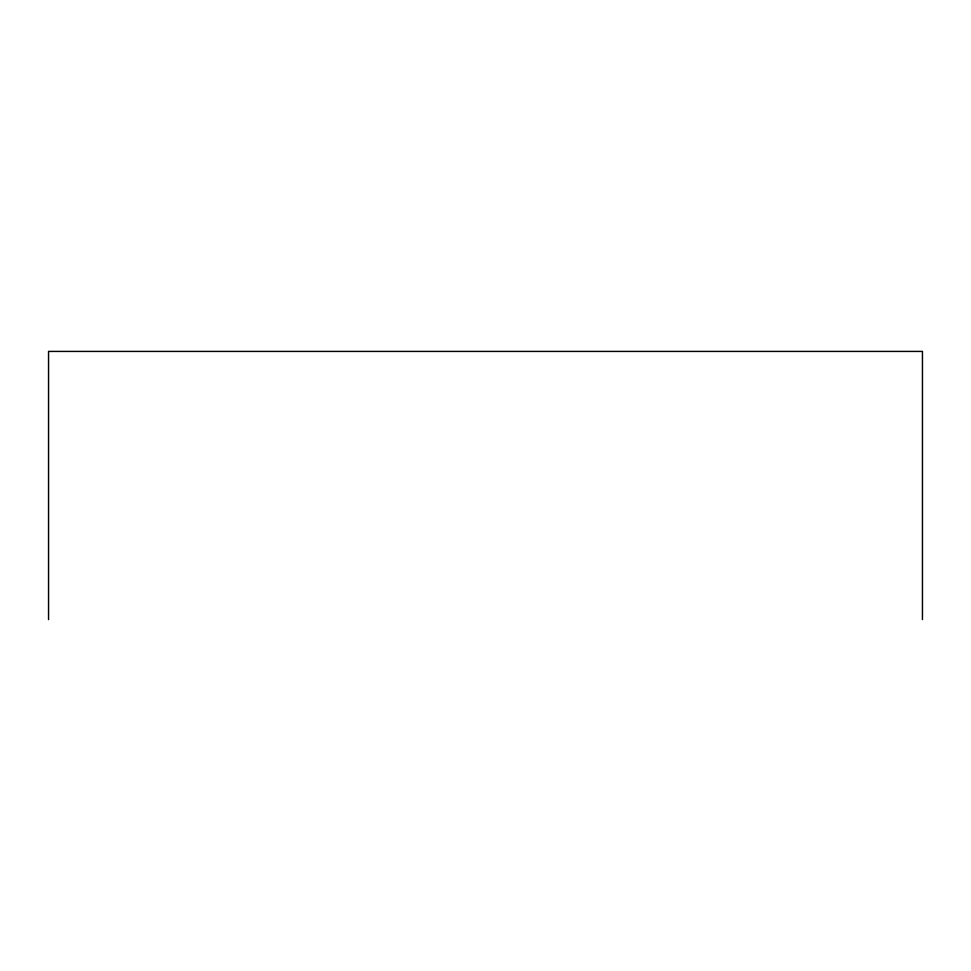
<?xml version="1.0" encoding="UTF-8"?>
<svg xmlns="http://www.w3.org/2000/svg" width="971" height="971" viewBox="0 0 971 971"><rect width="100%" height="100%" fill="white"/><g stroke="black" fill="none" stroke-linecap="round" stroke-linejoin="round"><path stroke-width="1.46" d="M922.45 619.583L922.45 351.417L48.55 351.417L48.55 619.583"/></g></svg>
